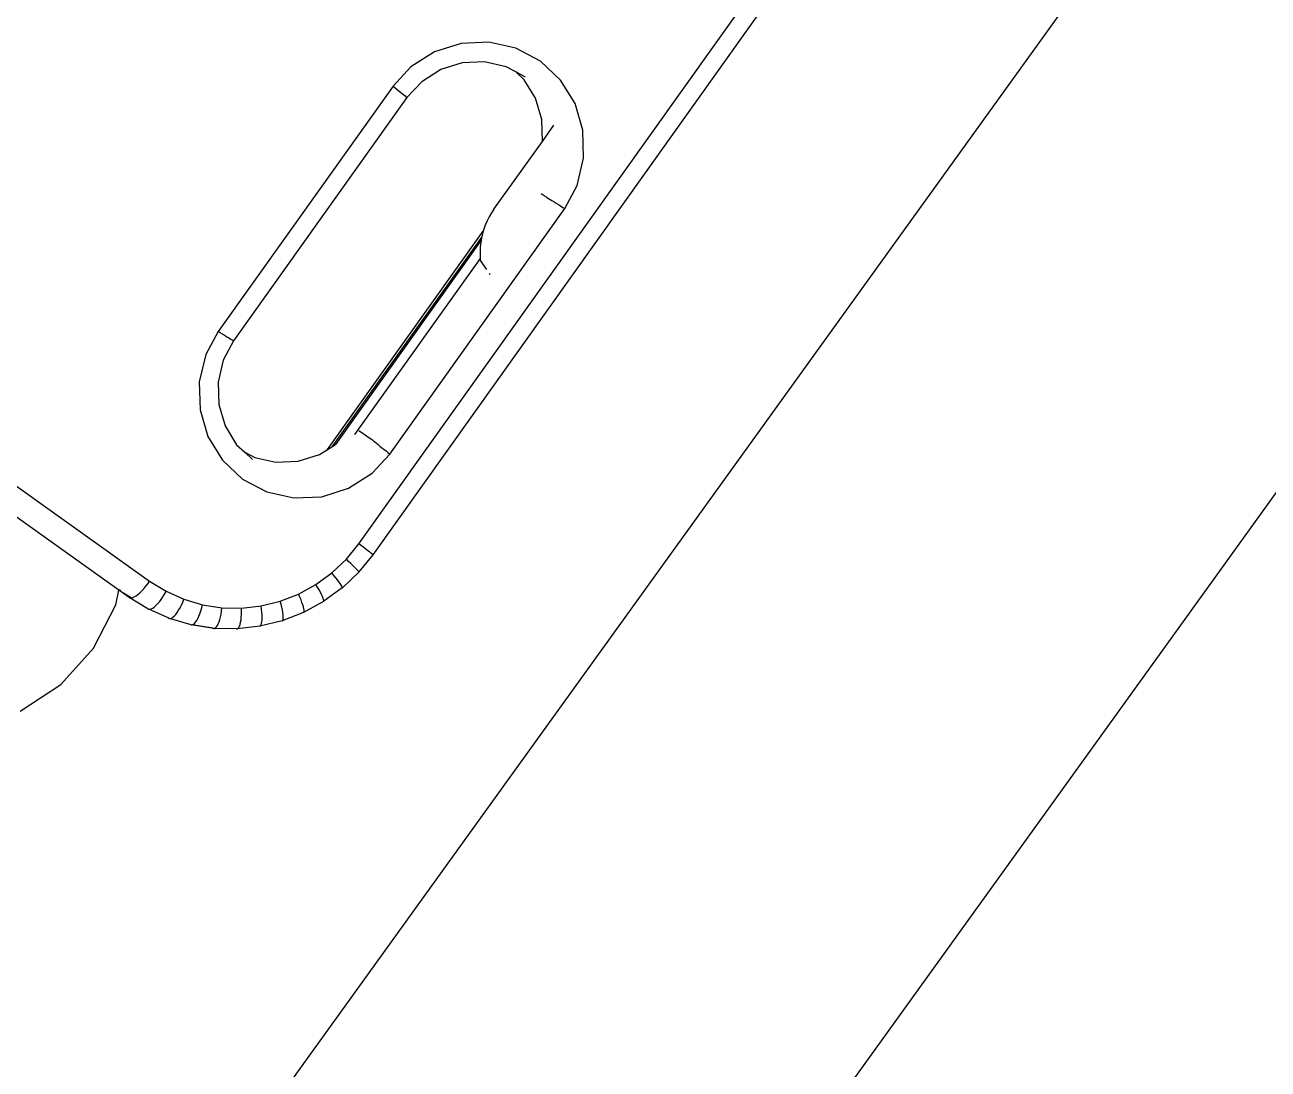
# Model space of a CAD drawing. Header units: metres. Extents: x 141303 to 146299, y 125960 to 127091.
# Drawn here: x 144688.369 to 144688.915, y 126053.059 to 126053.518 of the extents above; entities that cross this region are included whole.
import ezdxf

# ---------------------------------------------------------------- set-up
doc = ezdxf.new("R2010")
doc.units = ezdxf.units.M
doc.header["$MEASUREMENT"] = 0
doc.layers.add('Edges', color=7, linetype='Continuous')
doc.layers.add('FURNITURE', color=6, linetype='Continuous')
doc.layers.add('NVMI_WALL', color=7, linetype='Continuous', lineweight=30)

# ---------------------------------------------------------------- blocks, each defined once
blk = doc.blocks.new('ultrasound machine pl')
at = {"layer": 'Edges'}
for p, q in [((135.243, 71.593), (135.243, 56.505)), ((134.609, 57), (134.608, 65.606)), ((140.716, 58.665), (140.06, 58.399)), ((141.369, 58.75), (140.716, 58.665)), ((148.971, 58.75), (141.369, 58.75)), ((141.373, 58.684), (141.369, 58.75)), ((141.377, 58.62), (141.373, 58.684)), ((148.966, 58.684), (148.962, 58.62)), ((148.971, 58.75), (148.966, 58.684)), ((149.623, 58.665), (148.971, 58.75)), ((150.279, 58.399), (149.623, 58.665)), ((140.06, 58.399), (139.497, 57.975)), ((141.381, 58.557), (141.377, 58.62)), ((141.385, 58.499), (141.381, 58.557)), ((141.389, 58.446), (141.385, 58.499)), ((141.393, 58.399), (141.389, 58.446)), ((141.396, 58.359), (141.393, 58.399)), ((141.399, 58.328), (141.396, 58.359)), ((141.401, 58.307), (141.399, 58.328)), ((148.94, 58.328), (148.938, 58.307)), ((148.943, 58.359), (148.94, 58.328)), ((148.946, 58.399), (148.943, 58.359)), ((148.95, 58.446), (148.946, 58.399)), ((148.954, 58.499), (148.95, 58.446)), ((148.958, 58.557), (148.954, 58.499)), ((148.962, 58.62), (148.958, 58.557)), ((150.842, 57.975), (150.279, 58.399)), ((140.856, 58.222), (140.33, 58.008)), ((141.403, 58.295), (140.856, 58.222)), ((141.404, 58.3), (141.401, 58.307)), ((141.404, 58.3), (141.403, 58.295)), ((148.936, 58.295), (141.403, 58.295)), ((141.404, 58.307), (141.404, 58.3)), ((148.935, 58.3), (148.935, 58.307)), ((148.938, 58.307), (148.935, 58.3)), ((148.936, 58.295), (148.935, 58.3)), ((149.483, 58.222), (148.936, 58.295)), ((150.009, 58.008), (149.483, 58.222)), ((139.497, 57.975), (139.065, 57.423)), ((140.33, 58.008), (139.879, 57.669)), ((150.46, 57.669), (150.009, 58.008)), ((151.275, 57.423), (150.842, 57.975)), ((139.065, 57.423), (138.793, 56.78)), ((139.879, 57.669), (139.533, 57.226)), ((150.806, 57.226), (150.46, 57.669)), ((151.546, 56.78), (151.275, 57.423)), ((130.678, 57.257), (131.823, 56.812)), ((139.533, 57.226), (139.315, 56.711)), ((151.024, 56.711), (150.806, 57.226)), ((131.823, 56.812), (133.045, 56.673)), ((133.045, 56.673), (134.26, 56.851)), ((134.26, 56.851), (134.609, 57)), ((134.609, 56.686), (134.609, 57)), ((134.616, 57.003), (134.633, 57.01)), ((134.617, 56.97), (134.616, 56.961)), ((134.631, 56.638), (134.616, 56.862)), ((134.633, 56.995), (134.617, 56.97)), ((138.793, 56.78), (138.7, 56.09)), ((151.639, 56.09), (151.546, 56.78)), ((134.646, 56.135), (134.609, 56.686)), ((134.609, 56.686), (134.616, 56.66)), ((134.616, 56.66), (134.631, 56.638)), ((134.631, 56.638), (134.633, 56.634)), ((134.633, 56.634), (134.66, 56.61)), ((134.66, 56.61), (134.697, 56.588)), ((134.697, 56.588), (134.744, 56.567)), ((134.744, 56.567), (134.798, 56.549)), ((134.798, 56.549), (134.86, 56.534)), ((134.86, 56.534), (134.929, 56.522)), ((134.929, 56.522), (135.003, 56.512)), ((135.003, 56.512), (135.081, 56.506)), ((135.081, 56.506), (135.161, 56.504)), ((135.161, 56.504), (135.243, 56.505)), ((135.243, 56.505), (135.276, 56.015)), ((139.315, 56.711), (139.281, 56.437)), ((151.058, 56.437), (151.024, 56.711)), ((134.646, 56.135), (134.652, 56.109)), ((139.281, 56.437), (139.246, 56.171)), ((139.281, 56.437), (139.32, 56.151)), ((139.32, 56.151), (139.533, 55.647)), ((150.806, 55.647), (151.019, 56.152)), ((151.019, 56.152), (151.058, 56.437)), ((151.093, 56.177), (151.058, 56.437)), ((151.093, 56.171), (151.093, 56.177)), ((134.652, 56.109), (134.669, 56.086)), ((134.76, 55.58), (134.652, 56.109)), ((134.669, 56.086), (134.697, 56.064)), ((134.697, 56.064), (134.734, 56.045)), ((134.734, 56.045), (134.78, 56.029)), ((134.78, 56.029), (134.834, 56.016)), ((134.834, 56.016), (134.896, 56.007)), ((134.896, 56.007), (134.964, 56.001)), ((134.964, 56.001), (135.037, 55.999)), ((135.037, 55.999), (135.115, 56.001)), ((135.115, 56.001), (135.195, 56.006)), ((135.195, 56.006), (135.276, 56.015)), ((135.276, 56.015), (135.374, 55.533)), ((138.7, 56.09), (138.793, 55.4)), ((151.546, 55.4), (151.639, 56.09)), ((134.76, 55.58), (134.76, 55.573)), ((134.763, 55.563), (134.76, 55.573)), ((134.763, 55.563), (134.766, 55.549)), ((134.954, 55.007), (134.766, 55.549)), ((134.766, 55.549), (134.783, 55.527)), ((134.783, 55.527), (134.809, 55.509)), ((134.809, 55.509), (134.845, 55.495)), ((135.216, 55.498), (135.295, 55.514)), ((135.295, 55.514), (135.374, 55.533)), ((135.374, 55.533), (135.535, 55.068)), ((139.533, 55.647), (139.879, 55.205)), ((150.46, 55.205), (150.806, 55.647)), ((134.845, 55.495), (134.89, 55.485)), ((134.89, 55.485), (134.943, 55.479)), ((134.943, 55.479), (135.003, 55.477)), ((135.003, 55.477), (135.07, 55.48)), ((135.07, 55.48), (135.141, 55.487)), ((135.141, 55.487), (135.216, 55.498)), ((138.793, 55.4), (139.065, 54.756)), ((139.879, 55.205), (140.33, 54.865)), ((150.022, 54.875), (150.46, 55.205)), ((151.275, 54.756), (151.546, 55.4)), ((135.212, 54.494), (134.954, 55.007)), ((134.954, 55.007), (134.97, 54.988)), ((134.97, 54.988), (134.995, 54.973)), ((135.206, 54.517), (134.97, 54.988)), ((134.995, 54.973), (135.029, 54.963)), ((135.029, 54.963), (135.072, 54.959)), ((135.072, 54.959), (135.123, 54.959)), ((135.123, 54.959), (135.18, 54.965)), ((135.18, 54.965), (135.244, 54.977)), ((135.244, 54.977), (135.312, 54.993)), ((135.312, 54.993), (135.384, 55.014)), ((135.384, 55.014), (135.459, 55.039)), ((135.459, 55.039), (135.535, 55.068)), ((135.535, 55.068), (135.756, 54.627)), ((135.615, 54.554), (135.685, 54.589)), ((135.685, 54.589), (135.756, 54.627)), ((135.756, 54.627), (136.035, 54.219)), ((139.065, 54.756), (139.497, 54.204)), ((140.33, 54.865), (140.673, 54.726)), ((140.552, 54.775), (147.315, 54.775)), ((147.172, 54.721), (140.673, 54.726)), ((140.673, 54.726), (140.774, 54.685)), ((147.095, 54.685), (140.774, 54.685)), ((146.944, 54.605), (146.848, 54.543)), ((147.043, 54.661), (146.944, 54.605)), ((147.095, 54.685), (147.043, 54.661)), ((147.146, 54.71), (147.095, 54.685)), ((147.172, 54.721), (147.146, 54.71)), ((147.251, 54.754), (147.172, 54.721)), ((147.359, 54.79), (147.251, 54.754)), ((147.469, 54.821), (147.359, 54.79)), ((147.58, 54.845), (147.469, 54.821)), ((147.693, 54.862), (147.58, 54.845)), ((147.807, 54.872), (147.693, 54.862)), ((147.92, 54.875), (147.807, 54.872)), ((147.92, 54.875), (150.022, 54.875)), ((150.022, 54.875), (150.523, 54.875)), ((150.842, 54.204), (151.275, 54.756)), ((135.206, 54.517), (135.212, 54.494)), ((135.212, 54.494), (135.226, 54.477)), ((135.226, 54.477), (135.25, 54.465)), ((135.536, 54.019), (135.226, 54.477)), ((135.25, 54.465), (135.282, 54.46)), ((135.282, 54.46), (135.323, 54.46)), ((135.323, 54.46), (135.37, 54.468)), ((135.37, 54.468), (135.424, 54.481)), ((135.424, 54.481), (135.484, 54.5)), ((135.484, 54.5), (135.548, 54.524)), ((135.548, 54.524), (135.615, 54.554)), ((146.708, 54.437), (141.252, 54.437)), ((141.404, 54.41), (141.404, 54.041)), ((146.576, 54.14), (146.668, 54.403)), ((146.708, 54.437), (146.668, 54.403)), ((146.756, 54.476), (146.708, 54.437)), ((146.848, 54.543), (146.756, 54.476)), ((135.536, 54.019), (135.549, 54.003)), ((135.932, 53.575), (135.549, 54.003)), ((135.549, 54.003), (135.571, 53.994)), ((135.571, 53.994), (135.601, 53.993)), ((135.601, 53.993), (135.637, 53.999)), ((135.637, 53.999), (135.681, 54.012)), ((135.681, 54.012), (135.73, 54.031)), ((135.73, 54.031), (135.785, 54.058)), ((135.785, 54.058), (135.843, 54.09)), ((135.843, 54.09), (135.905, 54.129)), ((135.905, 54.129), (135.97, 54.172)), ((135.97, 54.172), (136.035, 54.219)), ((136.035, 54.219), (136.365, 53.85)), ((139.497, 54.204), (140.06, 53.78)), ((141.401, 53.96), (141.399, 53.917)), ((141.403, 53.996), (141.401, 53.96)), ((141.404, 54.023), (141.403, 53.996)), ((141.404, 54.041), (141.404, 54.023)), ((146.526, 53.996), (146.535, 54.023)), ((148.935, 54.14), (148.935, 54.041)), ((148.935, 54.041), (148.935, 54.023)), ((148.935, 54.023), (148.936, 53.996)), ((148.936, 53.996), (148.938, 53.96)), ((148.938, 53.96), (148.94, 53.917)), ((150.279, 53.78), (150.842, 54.204)), ((136.05, 53.599), (136.094, 53.625)), ((136.094, 53.625), (136.142, 53.658)), ((136.142, 53.658), (136.195, 53.698)), ((136.195, 53.698), (136.25, 53.744)), ((136.25, 53.744), (136.307, 53.794)), ((136.307, 53.794), (136.365, 53.85)), ((136.365, 53.85), (136.742, 53.526)), ((140.06, 53.78), (140.716, 53.514)), ((141.385, 53.685), (141.381, 53.619)), ((141.389, 53.749), (141.385, 53.685)), ((141.393, 53.809), (141.389, 53.749)), ((141.396, 53.866), (141.393, 53.809)), ((141.399, 53.917), (141.396, 53.866)), ((148.94, 53.917), (148.943, 53.866)), ((148.943, 53.866), (148.946, 53.809)), ((148.946, 53.809), (148.95, 53.749)), ((148.95, 53.749), (148.954, 53.685)), ((148.954, 53.685), (148.958, 53.619)), ((149.623, 53.514), (150.279, 53.78)), ((136.369, 53.199), (135.932, 53.575)), ((135.932, 53.575), (135.952, 53.569)), ((135.952, 53.569), (135.978, 53.571)), ((135.978, 53.571), (136.011, 53.581)), ((136.011, 53.581), (136.05, 53.599)), ((136.55, 53.308), (136.595, 53.354)), ((136.595, 53.354), (136.642, 53.406)), ((136.642, 53.406), (136.692, 53.464)), ((136.692, 53.464), (136.742, 53.526)), ((136.742, 53.526), (137.158, 53.253)), ((140.716, 53.514), (141.369, 53.43)), ((141.373, 53.49), (141.369, 53.43)), ((141.369, 53.43), (148.971, 53.43)), ((141.377, 53.554), (141.373, 53.49)), ((141.381, 53.619), (141.377, 53.554)), ((148.958, 53.619), (148.962, 53.554)), ((148.962, 53.554), (148.966, 53.49)), ((148.966, 53.49), (148.971, 53.43)), ((148.971, 53.43), (149.623, 53.514)), ((136.852, 52.883), (136.369, 53.199)), ((136.369, 53.199), (136.386, 53.195)), ((136.386, 53.195), (136.408, 53.201)), ((136.408, 53.201), (136.437, 53.215)), ((136.437, 53.215), (136.47, 53.238)), ((136.47, 53.238), (136.508, 53.269)), ((136.508, 53.269), (136.55, 53.308)), ((136.966, 52.969), (137, 53.012)), ((137, 53.012), (137.037, 53.064)), ((137.037, 53.064), (137.077, 53.121)), ((137.077, 53.121), (137.117, 53.185)), ((137.117, 53.185), (137.158, 53.253)), ((137.158, 53.253), (137.607, 53.036)), ((137.576, 52.963), (137.607, 53.036)), ((137.607, 53.036), (138.082, 52.878)), ((137.373, 52.631), (136.852, 52.883)), ((136.852, 52.883), (136.866, 52.881)), ((136.866, 52.881), (136.884, 52.889)), ((136.884, 52.889), (136.908, 52.906)), ((136.908, 52.906), (136.935, 52.933)), ((136.935, 52.933), (136.966, 52.969)), ((137.416, 52.661), (137.437, 52.691)), ((137.437, 52.691), (137.46, 52.73)), ((137.46, 52.73), (137.487, 52.777)), ((137.487, 52.777), (137.515, 52.833)), ((137.515, 52.833), (137.545, 52.895)), ((137.545, 52.895), (137.576, 52.963)), ((138.019, 52.665), (138.039, 52.73)), ((138.039, 52.73), (138.06, 52.802)), ((138.06, 52.802), (138.082, 52.878)), ((138.082, 52.878), (138.573, 52.782)), ((138.552, 52.63), (138.562, 52.704)), ((138.562, 52.704), (138.573, 52.782)), ((138.573, 52.782), (139.073, 52.75)), ((139.07, 52.671), (139.073, 52.75)), ((139.073, 52.75), (173.596, 52.75)), ((137.373, 52.631), (137.384, 52.631)), ((137.384, 52.631), (137.398, 52.641)), ((137.921, 52.452), (137.384, 52.631)), ((137.398, 52.641), (137.416, 52.661)), ((137.921, 52.452), (137.923, 52.448)), ((137.923, 52.448), (137.93, 52.449)), ((137.93, 52.449), (137.94, 52.46)), ((138.493, 52.336), (137.93, 52.449)), ((137.94, 52.46), (137.952, 52.482)), ((137.952, 52.482), (137.966, 52.514)), ((137.966, 52.514), (137.982, 52.556)), ((137.982, 52.556), (138, 52.606)), ((138, 52.606), (138.019, 52.665)), ((138.501, 52.351), (138.507, 52.374)), ((138.507, 52.374), (138.515, 52.407)), ((138.515, 52.407), (138.523, 52.451)), ((138.523, 52.451), (138.532, 52.503)), ((138.532, 52.503), (138.541, 52.563)), ((138.541, 52.563), (138.552, 52.63)), ((139.056, 52.339), (139.058, 52.372)), ((139.058, 52.372), (139.06, 52.416)), ((139.06, 52.416), (139.062, 52.469)), ((139.062, 52.469), (139.065, 52.529)), ((139.065, 52.529), (139.067, 52.597)), ((139.067, 52.597), (139.07, 52.671)), ((138.493, 52.336), (138.496, 52.338)), ((138.496, 52.338), (138.501, 52.351)), ((139.053, 52.302), (138.496, 52.338)), ((139.053, 52.302), (139.055, 52.315)), ((173.615, 52.302), (139.053, 52.302)), ((139.055, 52.315), (139.056, 52.339))]:
    blk.add_line(p, q, dxfattribs=at)

msp = doc.modelspace()

# ---------------------------------------------------------------- linework, layer by layer
at = {"layer": 'NVMI_WALL'}
for p, q in [((144684.72667, 126047.49693), (144701.68516, 126071.02502)), ((144685.96775, 126049.56084), (144689.35912, 126054.26601)), ((144685.96775, 126049.56084), (144689.35912, 126054.26601)), ((144685.96775, 126049.56084), (144689.35912, 126054.26601))]:
    msp.add_line(p, q, dxfattribs=at)

# ---------------------------------------------------------------- block references
at = {"layer": 'FURNITURE', "xscale": 0.01741392623643738, "yscale": 0.01741392623643738, "zscale": 0.01741392623643738, "rotation": 54.51050912069492}
msp.add_blockref('ultrasound machine pl', (144687.85736, 126050.78472), dxfattribs=at)

doc.saveas('drawing.dxf')
